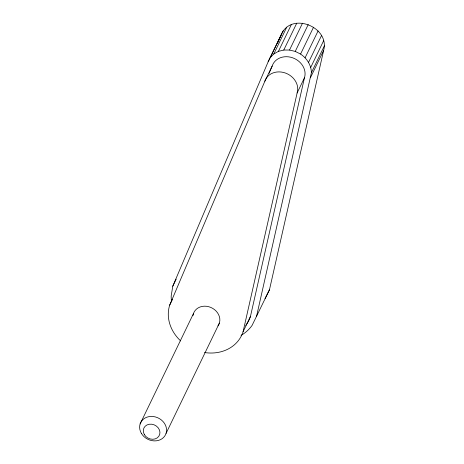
<?xml version="1.0" encoding="UTF-8"?>
<svg xmlns="http://www.w3.org/2000/svg" width="464" height="464" viewBox="0 0 464 464"><rect width="100%" height="100%" fill="white"/><g stroke="black" fill="none" stroke-linecap="round" stroke-linejoin="round"><path stroke-width="0.7" d="M241.036 335.391A44.637 38.222 25.8 0 0 252.074 325.426L269.456 289.791L323.634 50.425C330.124 26.744 290.661 11.293 281.114 34.974L268.146 61.805L172.776 286.207L171.181 296.032A44.637 38.222 25.8 0 0 171.529 301.536M256.488 316.622L311.408 72.674L324.377 45.843M204.52 352.536A39.104 33.483 25.8 0 0 243.078 331.748L297.117 92.986L304.459 77.795A17.209 14.732 25.8 0 0 292.848 57.872A17.209 14.732 25.8 0 0 272.177 66.062L264.834 81.252L169.708 305.086A39.104 33.483 25.8 0 0 180.653 340.924M243.078 331.748L250.421 316.558L304.459 77.795M277.437 43.628L281.114 34.974M269.062 73.393L272.177 66.062M268.146 61.805L283.173 30.868M270.199 57.698L273.777 53.992L286.746 27.161M273.777 53.992L278.406 51.376L291.375 24.546M278.406 51.376L283.777 50.031L296.745 23.2M172.776 286.207L176.175 279.177M283.777 50.031L289.519 50.042L302.487 23.212M169.708 305.086L172.457 299.39M289.519 50.042L295.243 51.417L308.212 24.586M311.408 72.674C311.309 65.053 306.774 58.209 300.562 54.056L313.531 27.225M305.103 57.78L318.078 30.949M308.572 62.338L321.54 35.508M310.718 67.419L323.692 40.588M140.122 423.939L193.413 313.705M310.66 77.256L323.634 50.425M166.077 433.37L219.368 323.135M265.043 298.596L269.456 289.791M295.243 51.417L300.562 54.056M250.421 316.558A39.104 33.483 25.8 0 1 245.7 325.455M264.834 81.252A17.209 14.732 25.8 0 1 285.505 73.063A17.209 14.732 25.8 0 1 297.117 92.986M193.007 315.532A13.833 11.844 25.8 0 1 210.708 307.383A13.833 11.844 25.8 0 1 217.981 325.896M141.346 433.312A13.833 11.844 25.8 0 0 164.691 436.137A13.833 11.844 25.8 0 0 153.259 416.521A13.833 11.844 25.8 0 0 141.346 433.312M144.356 434.594A8.549 7.32 25.8 0 0 158.787 436.334A8.549 7.32 25.8 0 0 151.722 424.212A8.549 7.32 25.8 0 0 144.356 434.594"/></g></svg>
